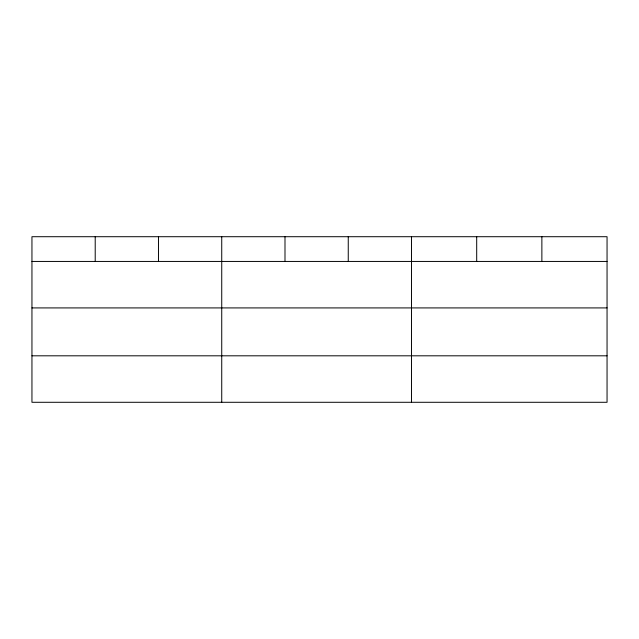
<?xml version="1.0" encoding="UTF-8"?>
<svg xmlns="http://www.w3.org/2000/svg" width="639" height="639" viewBox="0 0 639 639"><rect width="100%" height="100%" fill="white"/><g stroke="black" fill="none" stroke-linecap="round" stroke-linejoin="round"><path stroke-width="0.96" d="M607.05 307.918L607.05 236.71L31.95 236.71L31.95 402.29L607.05 402.29L607.05 307.918L31.95 307.918M31.95 261.439L607.05 261.439M31.95 355.811L607.05 355.811M541.872 236.71L541.872 261.439M476.694 236.71L476.694 261.439M411.516 236.71L411.516 402.29M348.255 236.71L348.255 261.439M284.994 236.71L284.994 261.439M221.733 236.71L221.733 402.29M158.472 236.71L158.472 261.439M95.211 236.71L95.211 261.439"/></g></svg>
